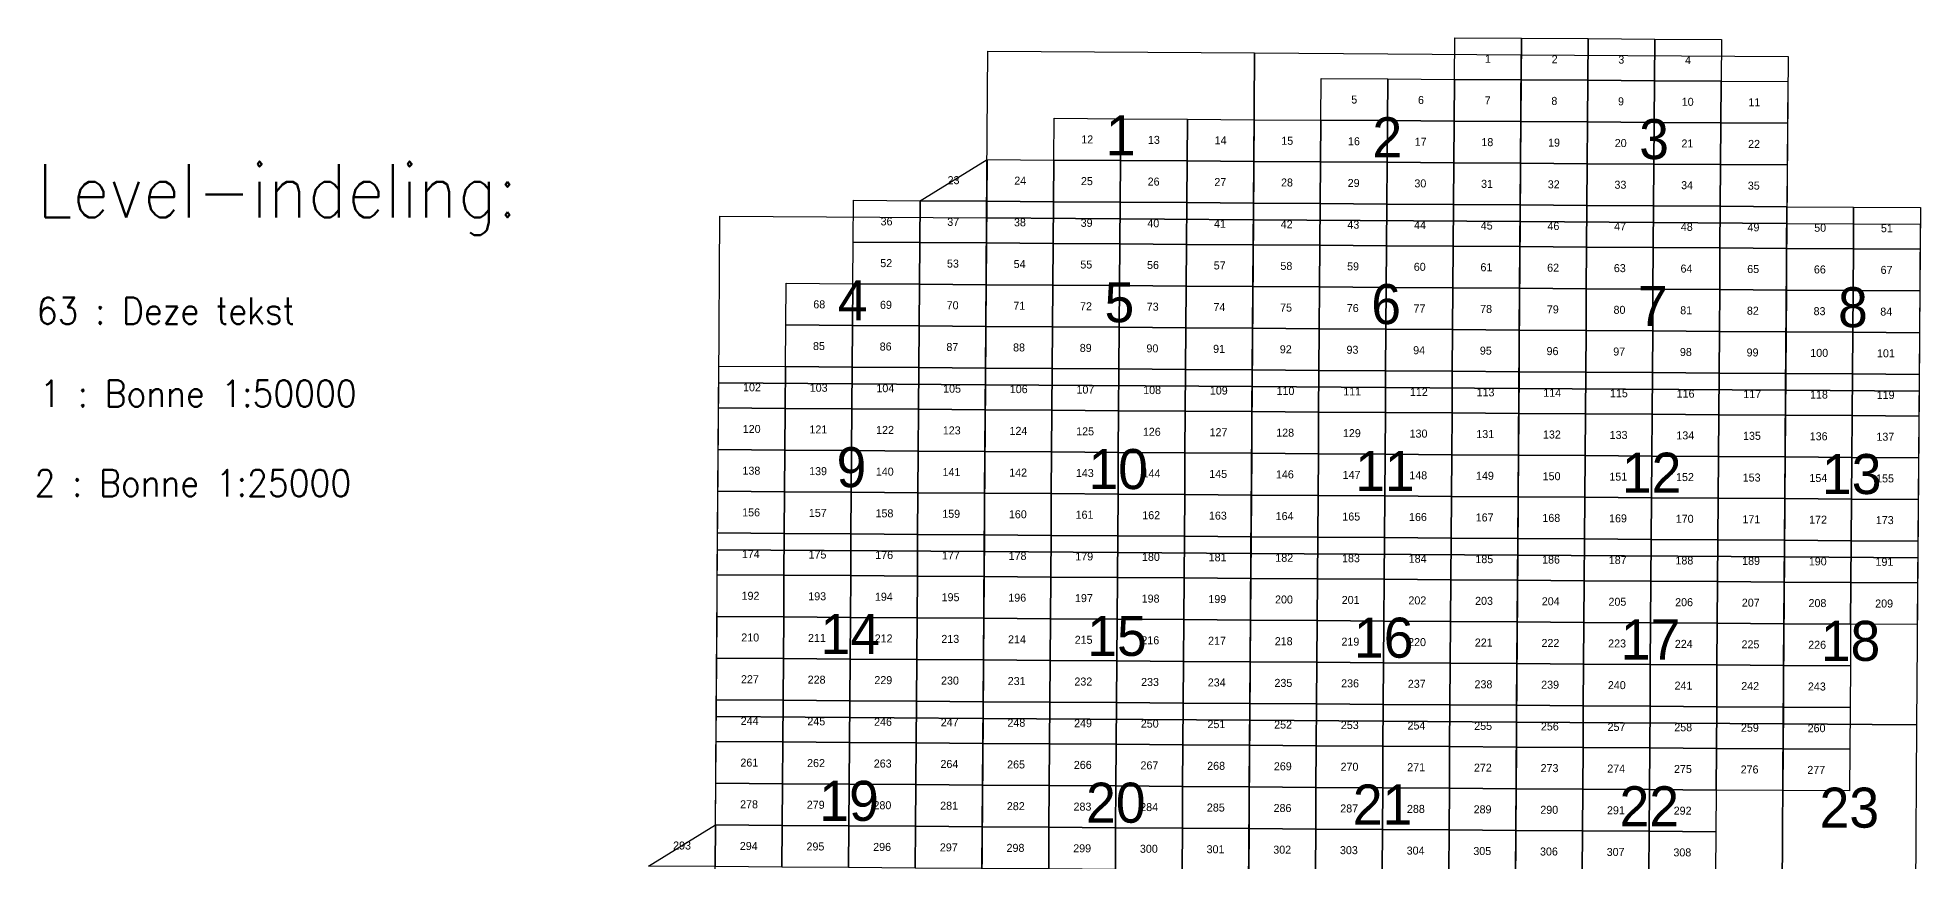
# Model space of a CAD drawing. Extents: x -802 to 281515, y 299484 to 627054.
# Drawn here: x -802 to 281515, y 503610 to 627054 of the extents above; entities that cross this region are included whole.
import ezdxf
from ezdxf.enums import TextEntityAlignment as Align

# ---------------------------------------------------------------- set-up
doc = ezdxf.new("R2010")
doc.units = 0
doc.header["$MEASUREMENT"] = 0
for name, color, linetype in [('LEVEL_1', 7, 'CONTINUOUS'), ('LEVEL_2', 7, 'CONTINUOUS'), ('LEVEL_63', 7, 'CONTINUOUS')]:
    doc.layers.add(name, color=color, linetype=linetype)
doc.styles.add('STYLE-ENGINEERING', font='ENGINEERING.shx')
doc.styles.add('STYLE-STANDARD', font='STANDARD.shx')

msp = doc.modelspace()

# ---------------------------------------------------------------- linework, layer by layer
at = {"layer": 'LEVEL_1', "color": 211, "linetype": 'CONTINUOUS', "flags": 128}
for points in [[(141678.7, 625035.1), (181679.4, 624757.4), (181497.16, 599758.11), (141497.64, 600035.28)], [(181679.4, 624757.4), (221679.9, 624486.6), (221496.46, 599487.25), (181497.16, 599758.11)], [(221679.9, 624486.6), (261680.5, 624222.5), (261496.1, 599222.26), (221496.46, 599487.25)], [(101497.34, 600319.15), (141497.64, 600035.28), (141318.28, 575035.86), (101318.91, 575318.48)], [(141497.64, 600035.28), (181497.16, 599758.11), (181316.89, 574759.22), (141318.28, 575035.86)], [(181497.16, 599758.11), (221496.46, 599487.25), (221315.31, 574488.14), (181316.89, 574759.22)], [(221496.46, 599487.25), (261496.1, 599222.26), (261314.11, 574222.19), (221315.31, 574488.14)], [(261496.1, 599222.26), (281496.2, 599091.8), (281313.8, 574091), (261314.11, 574222.19)], [(101318.91, 575318.48), (141318.28, 575035.86), (141140.42, 550036.8), (101141.77, 550318.25)], [(141318.28, 575035.86), (181316.89, 574759.22), (181138.36, 549760.59), (141140.42, 550036.8)], [(181316.89, 574759.22), (221315.31, 574488.14), (221136.13, 549489.19), (181138.36, 549760.59)], [(221315.31, 574488.14), (261314.11, 574222.19), (261134.31, 549222.19), (221136.13, 549489.19)], [(261314.11, 574222.19), (281313.8, 574091), (281133.7, 549090.2), (261134.31, 549222.19)], [(101141.77, 550318.25), (141140.42, 550036.8), (140963.89, 525037.98), (100965.72, 525318.36)], [(141140.42, 550036.8), (181138.36, 549760.59), (180961.37, 524762.09), (140963.89, 525037.98)], [(181138.36, 549760.59), (221136.13, 549489.19), (220958.73, 524490.28), (180961.37, 524762.09)], [(221136.13, 549489.19), (261134.31, 549222.19), (260956.52, 524222.13), (220958.73, 524490.28)], [(261134.31, 549222.19), (281133.7, 549090.2), (280955.8, 524089.3), (260956.52, 524222.13)], [(100965.72, 525318.36), (140963.89, 525037.98), (140788.5, 500039.28), (100790.58, 500318.7)], [(140963.89, 525037.98), (180961.37, 524762.09), (180785.75, 499763.62), (140788.5, 500039.28)], [(180961.37, 524762.09), (220958.73, 524490.28), (220782.92, 499491.3), (180785.75, 499763.62)], [(220958.73, 524490.28), (260956.52, 524222.13), (260780.55, 499221.9), (220782.92, 499491.3)], [(260956.52, 524222.13), (280955.8, 524089.3), (280779.7, 499088.2), (260780.55, 499221.9)]]:
    msp.add_lwpolyline(points, close=True, dxfattribs=at)
at = {"layer": 'LEVEL_2', "color": 132, "linetype": 'CONTINUOUS', "flags": 128}
for points in [[(211698, 627053.6), (221698.1, 626986.6), (221652.1, 620736.7), (211652.1, 620803.8)], [(221698.1, 626986.6), (231698.1, 626920), (231652.1, 620670), (221652.1, 620736.7)], [(231698.1, 626920), (241698.6, 626853.7), (241652.3, 620603.8), (231652.1, 620670)], [(241698.6, 626853.7), (251698.8, 626788.3), (251652.5, 620538.4), (241652.3, 620603.8)], [(191652, 620939.1), (201652, 620871.2), (201606.2, 614621.4), (191606.2, 614689.3)], [(201652, 620871.2), (211652.1, 620803.8), (211606.2, 614553.9), (201606.2, 614621.4)], [(211652.1, 620803.8), (221652.1, 620736.7), (221606.2, 614486.8), (211606.2, 614553.9)], [(221652.1, 620736.7), (231652.1, 620670), (231606.2, 614420.2), (221606.2, 614486.8)], [(231652.1, 620670), (241652.3, 620603.8), (241606.2, 614353.9), (231606.2, 614420.2)], [(241652.3, 620603.8), (251652.5, 620538.4), (251606.3, 614288.3), (241606.2, 614353.9)], [(251652.5, 620538.4), (261652.7, 620472.5), (261606.4, 614222.4), (251606.3, 614288.3)], [(151606.2, 614965.1), (161606.2, 614895.5), (161560.8, 608645.7), (151560.8, 608715.2)], [(161606.2, 614895.5), (171606.2, 614826.4), (171560.8, 608576.5), (161560.8, 608645.7)], [(171606.2, 614826.4), (181606.2, 614757.6), (181560.7, 608507.8), (171560.8, 608576.5)], [(181606.2, 614757.6), (191606.2, 614689.3), (191560.6, 608439.5), (181560.7, 608507.8)], [(191606.2, 614689.3), (201606.2, 614621.4), (201560.5, 608371.6), (191560.6, 608439.5)], [(201606.2, 614621.4), (211606.2, 614553.9), (211560.4, 608304.1), (201560.5, 608371.6)], [(211606.2, 614553.9), (221606.2, 614486.8), (221560.3, 608237), (211560.4, 608304.1)], [(221606.2, 614486.8), (231606.2, 614420.2), (231560.3, 608170.3), (221560.3, 608237)], [(231606.2, 614420.2), (241606.2, 614353.9), (241560.3, 608103.9), (231560.3, 608170.3)], [(241606.2, 614353.9), (251606.3, 614288.3), (251560.3, 608038.3), (241560.3, 608103.9)], [(251606.3, 614288.3), (261606.4, 614222.4), (261560.4, 607972.3), (251560.3, 608038.3)], [(141560.8, 608785.2), (141515.7, 602535.3), (131515.6, 602605.6)], [(141560.8, 608785.2), (151560.8, 608715.2), (151515.6, 602465.3), (141515.7, 602535.3)], [(151560.8, 608715.2), (161560.8, 608645.7), (161515.6, 602395.8), (151515.6, 602465.3)], [(161560.8, 608645.7), (171560.8, 608576.5), (171515.4, 602326.7), (161515.6, 602395.8)], [(171560.8, 608576.5), (181560.7, 608507.8), (181515.3, 602258), (171515.4, 602326.7)], [(181560.7, 608507.8), (191560.6, 608439.5), (191515.1, 602189.7), (181515.3, 602258)], [(191560.6, 608439.5), (201560.5, 608371.6), (201515, 602121.8), (191515.1, 602189.7)], [(201560.5, 608371.6), (211560.4, 608304.1), (211514.8, 602054.3), (201515, 602121.8)], [(211560.4, 608304.1), (221560.3, 608237), (221514.7, 601987.2), (211514.8, 602054.3)], [(221560.3, 608237), (231560.3, 608170.3), (231514.6, 601920.4), (221514.7, 601987.2)], [(231560.3, 608170.3), (241560.3, 608103.9), (241514.5, 601854), (231514.6, 601920.4)], [(241560.3, 608103.9), (251560.3, 608038.3), (251514.5, 601788), (241514.5, 601854)], [(251560.3, 608038.3), (261560.4, 607972.3), (261514.4, 601722.3), (251514.5, 601788)], [(121515.6, 602676.4), (131515.6, 602605.6), (131470.7, 596355.6), (121470.7, 596426.3)], [(131515.6, 602605.6), (141515.7, 602535.3), (141470.6, 596285.3), (131470.7, 596355.6)], [(141515.7, 602535.3), (151515.6, 602465.3), (151470.5, 596215.5), (141470.6, 596285.3)], [(151515.6, 602465.3), (161515.6, 602395.8), (161470.4, 596146), (151470.5, 596215.5)], [(161515.6, 602395.8), (171515.4, 602326.7), (171470.2, 596076.9), (161470.4, 596146)], [(171515.4, 602326.7), (181515.3, 602258), (181470, 596008.3), (171470.2, 596076.9)], [(181515.3, 602258), (191515.1, 602189.7), (191469.8, 595940), (181470, 596008.3)], [(191515.1, 602189.7), (201515, 602121.8), (201469.6, 595872.1), (191469.8, 595940)], [(201515, 602121.8), (211514.8, 602054.3), (211469.4, 595804.5), (201469.6, 595872.1)], [(211514.8, 602054.3), (221514.7, 601987.2), (221469.2, 595737.4), (211469.4, 595804.5)], [(221514.7, 601987.2), (231514.6, 601920.4), (231469, 595670.6), (221469.2, 595737.4)], [(231514.6, 601920.4), (241514.5, 601854), (241468.8, 595604.1), (231469, 595670.6)], [(241514.5, 601854), (251514.5, 601788), (251468.7, 595538), (241468.8, 595604.1)], [(251514.5, 601788), (261514.4, 601722.3), (261468.7, 595472.2), (251468.7, 595538)], [(261514.4, 601722.3), (271514.5, 601657), (271468.7, 595406.8), (261468.7, 595472.2)], [(271514.5, 601657), (281514.6, 601591.9), (281468.7, 595341.7), (271468.7, 595406.8)], [(121470.7, 596426.3), (131470.7, 596355.6), (131425.82, 590105.68), (121425.88, 590176.31)], [(131470.7, 596355.6), (141470.6, 596285.3), (141425.7, 590035.46), (131425.82, 590105.68)], [(141470.6, 596285.3), (151470.5, 596215.5), (151425.54, 589965.64), (141425.7, 590035.46)], [(151470.5, 596215.5), (161470.4, 596146), (161425.33, 589896.21), (151425.54, 589965.64)], [(161470.4, 596146), (171470.2, 596076.9), (171425.09, 589827.18), (161425.33, 589896.21)], [(171470.2, 596076.9), (181470, 596008.3), (181424.83, 589758.52), (171425.09, 589827.18)], [(181470, 596008.3), (191469.8, 595940), (191424.56, 589690.24), (181424.83, 589758.52)], [(191469.8, 595940), (201469.6, 595872.1), (201424.28, 589622.33), (191424.56, 589690.24)], [(201469.6, 595872.1), (211469.4, 595804.5), (211424.02, 589554.77), (201424.28, 589622.33)], [(211469.4, 595804.5), (221469.2, 595737.4), (221423.75, 589487.58), (211424.02, 589554.77)], [(221469.2, 595737.4), (231469, 595670.6), (231423.52, 589420.73), (221423.75, 589487.58)], [(231469, 595670.6), (241468.8, 595604.1), (241423.32, 589354.23), (231423.52, 589420.73)], [(241468.8, 595604.1), (251468.7, 595538), (251423.15, 589288.06), (241423.32, 589354.23)], [(251468.7, 595538), (261468.7, 595472.2), (261423.04, 589222.22), (251423.15, 589288.06)], [(261468.7, 595472.2), (271468.7, 595406.8), (271423, 589156.7), (261423.04, 589222.22)], [(271468.7, 595406.8), (281468.7, 595341.7), (281423, 589091.5), (271423, 589156.7)], [(111425.88, 590247.36), (121425.88, 590176.31), (121381.2, 583926.3), (111381.2, 583997.3)], [(121425.88, 590176.31), (131425.82, 590105.68), (131381.1, 583855.8), (121381.2, 583926.3)], [(131425.82, 590105.68), (141425.7, 590035.46), (141380.9, 583785.6), (131381.1, 583855.8)], [(141425.7, 590035.46), (151425.54, 589965.64), (151380.7, 583715.8), (141380.9, 583785.6)], [(151425.54, 589965.64), (161425.33, 589896.21), (161380.4, 583646.5), (151380.7, 583715.8)], [(161425.33, 589896.21), (171425.09, 589827.18), (171380.1, 583577.4), (161380.4, 583646.5)], [(171425.09, 589827.18), (181424.83, 589758.52), (181379.8, 583508.8), (171380.1, 583577.4)], [(181424.83, 589758.52), (191424.56, 589690.24), (191379.5, 583440.5), (181379.8, 583508.8)], [(191424.56, 589690.24), (201424.28, 589622.33), (201379.1, 583372.6), (191379.5, 583440.5)], [(201424.28, 589622.33), (211424.02, 589554.77), (211378.8, 583305), (201379.1, 583372.6)], [(211424.02, 589554.77), (221423.75, 589487.58), (221378.5, 583237.8), (211378.8, 583305)], [(221423.75, 589487.58), (231423.52, 589420.73), (231378.2, 583170.9), (221378.5, 583237.8)], [(231423.52, 589420.73), (241423.32, 589354.23), (241377.9, 583104.4), (231378.2, 583170.9)], [(241423.32, 589354.23), (251423.15, 589288.06), (251377.7, 583038.1), (241377.9, 583104.4)], [(251423.15, 589288.06), (261423.04, 589222.22), (261377.6, 582972.2), (251377.7, 583038.1)], [(261423.04, 589222.22), (271423, 589156.7), (271377.4, 582906.6), (261377.6, 582972.2)], [(271423, 589156.7), (281423, 589091.5), (281377.4, 582841.3), (271377.4, 582906.6)], [(111381.2, 583997.3), (121381.2, 583926.3), (121336.6, 577676.4), (111336.7, 577747.3)], [(121381.2, 583926.3), (131381.1, 583855.8), (131336.4, 577605.9), (121336.6, 577676.4)], [(131381.1, 583855.8), (141380.9, 583785.6), (141336.1, 577535.8), (131336.4, 577605.9)], [(141380.9, 583785.6), (151380.7, 583715.8), (151335.9, 577466.1), (141336.1, 577535.8)], [(151380.7, 583715.8), (161380.4, 583646.5), (161335.6, 577396.7), (151335.9, 577466.1)], [(161380.4, 583646.5), (171380.1, 583577.4), (171335.2, 577327.7), (161335.6, 577396.7)], [(171380.1, 583577.4), (181379.8, 583508.8), (181334.8, 577259.1), (171335.2, 577327.7)], [(181379.8, 583508.8), (191379.5, 583440.5), (191334.5, 577190.8), (181334.8, 577259.1)], [(191379.5, 583440.5), (201379.1, 583372.6), (201334.1, 577122.9), (191334.5, 577190.8)], [(201379.1, 583372.6), (211378.8, 583305), (211333.7, 577055.3), (201334.1, 577122.9)], [(211378.8, 583305), (221378.5, 583237.8), (221333.3, 576988), (211333.7, 577055.3)], [(221378.5, 583237.8), (231378.2, 583170.9), (231333, 576921.1), (221333.3, 576988)], [(231378.2, 583170.9), (241377.9, 583104.4), (241332.7, 576854.5), (231333, 576921.1)], [(241377.9, 583104.4), (251377.7, 583038.1), (251332.4, 576788.2), (241332.7, 576854.5)], [(251377.7, 583038.1), (261377.6, 582972.2), (261332.2, 576722.2), (251332.4, 576788.2)], [(261377.6, 582972.2), (271377.4, 582906.6), (271332.1, 576656.5), (261332.2, 576722.2)], [(271377.4, 582906.6), (281377.4, 582841.3), (281332, 576591.1), (271332.1, 576656.5)], [(101336.7, 577818.5), (111336.7, 577747.3), (111292.2, 571497.2), (101292.3, 571568.4)], [(111336.7, 577747.3), (121336.6, 577676.4), (121292, 571426.4), (111292.2, 571497.2)], [(121336.6, 577676.4), (131336.4, 577605.9), (131291.8, 571356), (121292, 571426.4)], [(131336.4, 577605.9), (141336.1, 577535.8), (141291.5, 571286), (131291.8, 571356)], [(141336.1, 577535.8), (151335.9, 577466.1), (151291.2, 571216.3), (141291.5, 571286)], [(151335.9, 577466.1), (161335.6, 577396.7), (161290.8, 571147), (151291.2, 571216.3)], [(161335.6, 577396.7), (171335.2, 577327.7), (171290.4, 571078), (161290.8, 571147)], [(171335.2, 577327.7), (181334.8, 577259.1), (181290, 571009.4), (171290.4, 571078)], [(181334.8, 577259.1), (191334.5, 577190.8), (191289.6, 570941.1), (181290, 571009.4)], [(191334.5, 577190.8), (201334.1, 577122.9), (201289.2, 570873.2), (191289.6, 570941.1)], [(201334.1, 577122.9), (211333.7, 577055.3), (211288.7, 570805.6), (201289.2, 570873.2)], [(211333.7, 577055.3), (221333.3, 576988), (221288.3, 570738.3), (211288.7, 570805.6)], [(221333.3, 576988), (231333, 576921.1), (231287.9, 570671.3), (221288.3, 570738.3)], [(231333, 576921.1), (241332.7, 576854.5), (241287.6, 570604.6), (231287.9, 570671.3)], [(241332.7, 576854.5), (251332.4, 576788.2), (251287.3, 570538.3), (241287.6, 570604.6)], [(251332.4, 576788.2), (261332.2, 576722.2), (261287, 570472.2), (251287.3, 570538.3)], [(261332.2, 576722.2), (271332.1, 576656.5), (271286.8, 570406.4), (261287, 570472.2)], [(271332.1, 576656.5), (281332, 576591.1), (281286.7, 570340.9), (271286.8, 570406.4)], [(101292.3, 571568.4), (111292.2, 571497.2), (111247.77, 565247.25), (101247.91, 565318.34)], [(111292.2, 571497.2), (121292, 571426.4), (121247.57, 565176.54), (111247.77, 565247.25)], [(121292, 571426.4), (131291.8, 571356), (131247.29, 565106.19), (121247.57, 565176.54)], [(131291.8, 571356), (141291.5, 571286), (141246.97, 565036.2), (131247.29, 565106.19)], [(141291.5, 571286), (151291.2, 571216.3), (151246.59, 564966.57), (141246.97, 565036.2)], [(151291.2, 571216.3), (161290.8, 571147), (161246.18, 564897.29), (151246.59, 564966.57)], [(161290.8, 571147), (171290.4, 571078), (171245.74, 564828.35), (161246.18, 564897.29)], [(171290.4, 571078), (181290, 571009.4), (181245.28, 564759.74), (171245.74, 564828.35)], [(181290, 571009.4), (191289.6, 570941.1), (191244.81, 564691.47), (181245.28, 564759.74)], [(191289.6, 570941.1), (201289.2, 570873.2), (201244.33, 564623.51), (191244.81, 564691.47)], [(201289.2, 570873.2), (211288.7, 570805.6), (211243.87, 564555.88), (201244.33, 564623.51)], [(211288.7, 570805.6), (221288.3, 570738.3), (221243.42, 564488.55), (211243.87, 564555.88)], [(221288.3, 570738.3), (231287.9, 570671.3), (231242.99, 564421.52), (221243.42, 564488.55)], [(231287.9, 570671.3), (241287.6, 570604.6), (241242.6, 564354.79), (231242.99, 564421.52)], [(241287.6, 570604.6), (251287.3, 570538.3), (251242.24, 564288.35), (241242.6, 564354.79)], [(251287.3, 570538.3), (261287, 570472.2), (261241.94, 564222.19), (251242.24, 564288.35)], [(261287, 570472.2), (271286.8, 570406.4), (271241.7, 564156.3), (261241.94, 564222.19)], [(271286.8, 570406.4), (281286.7, 570340.9), (281241.5, 564090.7), (271241.7, 564156.3)], [(101247.91, 565318.34), (111247.77, 565247.25), (111203.4, 558997.3), (101203.5, 559068.3)], [(111247.77, 565247.25), (121247.57, 565176.54), (121203.2, 558926.7), (111203.4, 558997.3)], [(121247.57, 565176.54), (131247.29, 565106.19), (131202.9, 558856.4), (121203.2, 558926.7)], [(131247.29, 565106.19), (141246.97, 565036.2), (141202.5, 558786.4), (131202.9, 558856.4)], [(141246.97, 565036.2), (151246.59, 564966.57), (151202.1, 558716.9), (141202.5, 558786.4)], [(151246.59, 564966.57), (161246.18, 564897.29), (161201.6, 558647.6), (151202.1, 558716.9)], [(161246.18, 564897.29), (171245.74, 564828.35), (171201.2, 558578.7), (161201.6, 558647.6)], [(171245.74, 564828.35), (181245.28, 564759.74), (181200.7, 558509.9), (171201.2, 558578.7)], [(181245.28, 564759.74), (191244.81, 564691.47), (191200.2, 558441.8), (181200.7, 558509.9)], [(191244.81, 564691.47), (201244.33, 564623.51), (201199.6, 558373.8), (191200.2, 558441.8)], [(201244.33, 564623.51), (211243.87, 564555.88), (211199.1, 558306.2), (201199.6, 558373.8)], [(211243.87, 564555.88), (221243.42, 564488.55), (221198.6, 558238.8), (211199.1, 558306.2)], [(221243.42, 564488.55), (231242.99, 564421.52), (231198.2, 558171.7), (221198.6, 558238.8)], [(231242.99, 564421.52), (241242.6, 564354.79), (241197.7, 558104.9), (231198.2, 558171.7)], [(241242.6, 564354.79), (251242.24, 564288.35), (251197.4, 558038.4), (241197.7, 558104.9)], [(251242.24, 564288.35), (261241.94, 564222.19), (261197, 557972.2), (251197.4, 558038.4)], [(261241.94, 564222.19), (271241.7, 564156.3), (271196.7, 557906.2), (261197, 557972.2)], [(271241.7, 564156.3), (281241.5, 564090.7), (281196.5, 557840.5), (271196.7, 557906.2)], [(101203.5, 559068.3), (111203.4, 558997.3), (111159.2, 552747.4), (101159.4, 552818.3)], [(111203.4, 558997.3), (121203.2, 558926.7), (121158.9, 552676.8), (111159.2, 552747.4)], [(121203.2, 558926.7), (131202.9, 558856.4), (131158.6, 552606.6), (121158.9, 552676.8)], [(131202.9, 558856.4), (141202.5, 558786.4), (141158.1, 552536.7), (131158.6, 552606.6)], [(141202.5, 558786.4), (151202.1, 558716.9), (151157.7, 552467.2), (141158.1, 552536.7)], [(151202.1, 558716.9), (161201.6, 558647.6), (161157.2, 552397.9), (151157.7, 552467.2)], [(161201.6, 558647.6), (171201.2, 558578.7), (171156.7, 552329), (161157.2, 552397.9)], [(171201.2, 558578.7), (181200.7, 558509.9), (181156.1, 552260.4), (171156.7, 552329)], [(181200.7, 558509.9), (191200.2, 558441.8), (191155.6, 552192.2), (181156.1, 552260.4)], [(191200.2, 558441.8), (201199.6, 558373.8), (201155, 552124.2), (191155.6, 552192.2)], [(201199.6, 558373.8), (211199.1, 558306.2), (211154.5, 552056.5), (201155, 552124.2)], [(211199.1, 558306.2), (221198.6, 558238.8), (221154, 551989.1), (211154.5, 552056.5)], [(221198.6, 558238.8), (231198.2, 558171.7), (231153.5, 551922), (221154, 551989.1)], [(231198.2, 558171.7), (241197.7, 558104.9), (241153, 551855.1), (231153.5, 551922)], [(241197.7, 558104.9), (251197.4, 558038.4), (251152.6, 551788.5), (241153, 551855.1)], [(251197.4, 558038.4), (261197, 557972.2), (261152.2, 551722.2), (251152.6, 551788.5)], [(261197, 557972.2), (271196.7, 557906.2), (271151.9, 551656.1), (261152.2, 551722.2)], [(271196.7, 557906.2), (281196.5, 557840.5), (281151.7, 551590.3), (271151.9, 551656.1)], [(101159.4, 552818.3), (111159.2, 552747.4), (111115, 546497.4), (101115.3, 546568.3)], [(111159.2, 552747.4), (121158.9, 552676.8), (121114.7, 546426.9), (111115, 546497.4)], [(121158.9, 552676.8), (131158.6, 552606.6), (131114.3, 546356.8), (121114.7, 546426.9)], [(131158.6, 552606.6), (141158.1, 552536.7), (141113.9, 546287), (131114.3, 546356.8)], [(141158.1, 552536.7), (151157.7, 552467.2), (151113.4, 546217.5), (141113.9, 546287)], [(151157.7, 552467.2), (161157.2, 552397.9), (161112.8, 546148.3), (151113.4, 546217.5)], [(161157.2, 552397.9), (171156.7, 552329), (171112.3, 546079.4), (161112.8, 546148.3)], [(171156.7, 552329), (181156.1, 552260.4), (181111.7, 546010.8), (171112.3, 546079.4)], [(181156.1, 552260.4), (191155.6, 552192.2), (191111.1, 545942.5), (181111.7, 546010.8)], [(191155.6, 552192.2), (201155, 552124.2), (201110.6, 545874.5), (191111.1, 545942.5)], [(201155, 552124.2), (211154.5, 552056.5), (211110, 545806.8), (201110.6, 545874.5)], [(211154.5, 552056.5), (221154, 551989.1), (221109.4, 545739.4), (211110, 545806.8)], [(221154, 551989.1), (231153.5, 551922), (231108.9, 545672.2), (221109.4, 545739.4)], [(231153.5, 551922), (241153, 551855.1), (241108.4, 545605.3), (231108.9, 545672.2)], [(241153, 551855.1), (251152.6, 551788.5), (251107.9, 545538.6), (241108.4, 545605.3)], [(251152.6, 551788.5), (261152.2, 551722.2), (261107.5, 545472.2), (251107.9, 545538.6)], [(261152.2, 551722.2), (271151.9, 551656.1), (271107.2, 545406), (261107.5, 545472.2)], [(271151.9, 551656.1), (281151.7, 551590.3), (281106.9, 545340.1), (271107.2, 545406)], [(101115.3, 546568.3), (111115, 546497.4), (111070.93, 540247.52), (101071.23, 540318.26)], [(111115, 546497.4), (121114.7, 546426.9), (121070.57, 540177.11), (111070.93, 540247.52)], [(121114.7, 546426.9), (131114.3, 546356.8), (131070.14, 540107.02), (121070.57, 540177.11)], [(131114.3, 546356.8), (141113.9, 546287), (141069.66, 540037.25), (131070.14, 540107.02)], [(141113.9, 546287), (151113.4, 546217.5), (151069.14, 539967.78), (141069.66, 540037.25)], [(151113.4, 546217.5), (161112.8, 546148.3), (161068.58, 539898.62), (151069.14, 539967.78)], [(161112.8, 546148.3), (171112.3, 546079.4), (171067.99, 539829.75), (161068.58, 539898.62)], [(171112.3, 546079.4), (181111.7, 546010.8), (181067.39, 539761.18), (171067.99, 539829.75)], [(181111.7, 546010.8), (191111.1, 545942.5), (191066.77, 539692.88), (181067.39, 539761.18)], [(191111.1, 545942.5), (201110.6, 545874.5), (201066.16, 539624.86), (191066.77, 539692.88)], [(201110.6, 545874.5), (211110, 545806.8), (211065.56, 539557.11), (201066.16, 539624.86)], [(211110, 545806.8), (221109.4, 545739.4), (221064.97, 539489.62), (211065.56, 539557.11)], [(221109.4, 545739.4), (231108.9, 545672.2), (231064.41, 539422.39), (221064.97, 539489.62)], [(231108.9, 545672.2), (241108.4, 545605.3), (241063.88, 539355.41), (231064.41, 539422.39)], [(241108.4, 545605.3), (251107.9, 545538.6), (251063.4, 539288.68), (241063.88, 539355.41)], [(251107.9, 545538.6), (261107.5, 545472.2), (261062.96, 539222.18), (251063.4, 539288.68)], [(261107.5, 545472.2), (271107.2, 545406), (271062.6, 539155.9), (261062.96, 539222.18)], [(271107.2, 545406), (281106.9, 545340.1), (281062.3, 539089.9), (271062.6, 539155.9)], [(101071.23, 540318.26), (111070.93, 540247.52), (111026.9, 533997.6), (101027.2, 534068.3)], [(111070.93, 540247.52), (121070.57, 540177.11), (121026.5, 533927.3), (111026.9, 533997.6)], [(121070.57, 540177.11), (131070.14, 540107.02), (131026.1, 533857.3), (121026.5, 533927.3)], [(131070.14, 540107.02), (141069.66, 540037.25), (141025.5, 533787.6), (131026.1, 533857.3)], [(141069.66, 540037.25), (151069.14, 539967.78), (151025, 533718.1), (141025.5, 533787.6)], [(151069.14, 539967.78), (161068.58, 539898.62), (161024.4, 533649), (151025, 533718.1)], [(161068.58, 539898.62), (171067.99, 539829.75), (171023.8, 533580.1), (161024.4, 533649)], [(171067.99, 539829.75), (181067.39, 539761.18), (181023.2, 533511.6), (171023.8, 533580.1)], [(181067.39, 539761.18), (191066.77, 539692.88), (191022.5, 533443.3), (181023.2, 533511.6)], [(191066.77, 539692.88), (201066.16, 539624.86), (201021.9, 533375.2), (191022.5, 533443.3)], [(201066.16, 539624.86), (211065.56, 539557.11), (211021.3, 533307.4), (201021.9, 533375.2)], [(211065.56, 539557.11), (221064.97, 539489.62), (221020.6, 533239.9), (211021.3, 533307.4)], [(221064.97, 539489.62), (231064.41, 539422.39), (231020.1, 533172.6), (221020.6, 533239.9)], [(231064.41, 539422.39), (241063.88, 539355.41), (241019.5, 533105.6), (231020.1, 533172.6)], [(241063.88, 539355.41), (251063.4, 539288.68), (251019, 533038.8), (241019.5, 533105.6)], [(251063.4, 539288.68), (261062.96, 539222.18), (261018.5, 532972.2), (251019, 533038.8)], [(261062.96, 539222.18), (271062.6, 539155.9), (271018.2, 532905.8), (261018.5, 532972.2)], [(101027.2, 534068.3), (111026.9, 533997.6), (110982.9, 527747.8), (100983.3, 527818.3)], [(111026.9, 533997.6), (121026.5, 533927.3), (120982.5, 527677.5), (110982.9, 527747.8)], [(121026.5, 533927.3), (131026.1, 533857.3), (130982, 527607.5), (120982.5, 527677.5)], [(131026.1, 533857.3), (141025.5, 533787.6), (140981.5, 527537.9), (130982, 527607.5)], [(141025.5, 533787.6), (151025, 533718.1), (150980.9, 527468.5), (140981.5, 527537.9)], [(151025, 533718.1), (161024.4, 533649), (160980.3, 527399.4), (150980.9, 527468.5)], [(161024.4, 533649), (171023.8, 533580.1), (170979.7, 527330.5), (160980.3, 527399.4)], [(171023.8, 533580.1), (181023.2, 533511.6), (180979, 527261.9), (170979.7, 527330.5)], [(181023.2, 533511.6), (191022.5, 533443.3), (190978.4, 527193.6), (180979, 527261.9)], [(191022.5, 533443.3), (201021.9, 533375.2), (200977.7, 527125.6), (190978.4, 527193.6)], [(201021.9, 533375.2), (211021.3, 533307.4), (210977, 527057.7), (200977.7, 527125.6)], [(211021.3, 533307.4), (221020.6, 533239.9), (220976.4, 526990.2), (210977, 527057.7)], [(221020.6, 533239.9), (231020.1, 533172.6), (230975.8, 526922.8), (220976.4, 526990.2)], [(231020.1, 533172.6), (241019.5, 533105.6), (240975.2, 526855.7), (230975.8, 526922.8)], [(241019.5, 533105.6), (251019, 533038.8), (250974.7, 526788.8), (240975.2, 526855.7)], [(251019, 533038.8), (261018.5, 532972.2), (260974.2, 526722.1), (250974.7, 526788.8)], [(261018.5, 532972.2), (271018.2, 532905.8), (270973.8, 526655.7), (260974.2, 526722.1)], [(100983.3, 527818.3), (110982.9, 527747.8), (110939, 521497.9), (100939.4, 521568.4)], [(110982.9, 527747.8), (120982.5, 527677.5), (120938.6, 521427.7), (110939, 521497.9)], [(120982.5, 527677.5), (130982, 527607.5), (130938.1, 521357.8), (120938.6, 521427.7)], [(130982, 527607.5), (140981.5, 527537.9), (140937.5, 521288.2), (130938.1, 521357.8)], [(140981.5, 527537.9), (150980.9, 527468.5), (150936.9, 521218.8), (140937.5, 521288.2)], [(150980.9, 527468.5), (160980.3, 527399.4), (160936.3, 521149.7), (150936.9, 521218.8)], [(160980.3, 527399.4), (170979.7, 527330.5), (170935.6, 521080.9), (160936.3, 521149.7)], [(170979.7, 527330.5), (180979, 527261.9), (180935, 521012.3), (170935.6, 521080.9)], [(180979, 527261.9), (190978.4, 527193.6), (190934.3, 520944), (180935, 521012.3)], [(190978.4, 527193.6), (200977.7, 527125.6), (200933.6, 520875.9), (190934.3, 520944)], [(200977.7, 527125.6), (210977, 527057.7), (210932.9, 520808.1), (200933.6, 520875.9)], [(210977, 527057.7), (220976.4, 526990.2), (220932.3, 520740.4), (210932.9, 520808.1)], [(220976.4, 526990.2), (230975.8, 526922.8), (230931.6, 520673), (220932.3, 520740.4)], [(230975.8, 526922.8), (240975.2, 526855.7), (240931.1, 520605.9), (230931.6, 520673)], [(240975.2, 526855.7), (250974.7, 526788.8), (250930.5, 520538.9), (240931.1, 520605.9)], [(250974.7, 526788.8), (260974.2, 526722.1), (260930, 520472.1), (250930.5, 520538.9)], [(260974.2, 526722.1), (270973.8, 526655.7), (270929.6, 520405.5), (260930, 520472.1)], [(100939.4, 521568.4), (110939, 521497.9), (110895.17, 515248.06), (100895.57, 515318.48)], [(110939, 521497.9), (120938.6, 521427.7), (120894.71, 515177.93), (110895.17, 515248.06)], [(120938.6, 521427.7), (130938.1, 521357.8), (130894.18, 515108.08), (120894.71, 515177.93)], [(130938.1, 521357.8), (140937.5, 521288.2), (140893.61, 515038.49), (130894.18, 515108.08)], [(140937.5, 521288.2), (150936.9, 521218.8), (150892.99, 514969.17), (140893.61, 515038.49)], [(150936.9, 521218.8), (160936.3, 521149.7), (160892.34, 514900.1), (150892.99, 514969.17)], [(160936.3, 521149.7), (170935.6, 521080.9), (170891.66, 514831.28), (160892.34, 514900.1)], [(170935.6, 521080.9), (180935, 521012.3), (180890.97, 514762.7), (170891.66, 514831.28)], [(180935, 521012.3), (190934.3, 520944), (190890.27, 514694.37), (180890.97, 514762.7)], [(190934.3, 520944), (200933.6, 520875.9), (200889.58, 514626.26), (190890.27, 514694.37)], [(200933.6, 520875.9), (210932.9, 520808.1), (210888.89, 514558.37), (200889.58, 514626.26)], [(210932.9, 520808.1), (220932.3, 520740.4), (220888.22, 514490.7), (210888.89, 514558.37)], [(220932.3, 520740.4), (230931.6, 520673), (230887.59, 514423.24), (220888.22, 514490.7)], [(230931.6, 520673), (240931.1, 520605.9), (240886.99, 514355.99), (230887.59, 514423.24)], [(240931.1, 520605.9), (250930.5, 520538.9), (250886.43, 514288.93), (240886.99, 514355.99)], [(250930.5, 520538.9), (260930, 520472.1), (260885.93, 514222.06), (250886.43, 514288.93)], [(260930, 520472.1), (270929.6, 520405.5), (270885.5, 514155.4), (260885.93, 514222.06)], [(100895.57, 515318.48), (110895.17, 515248.06), (110851.4, 508998.2), (100851.8, 509068.7)], [(110895.17, 515248.06), (120894.71, 515177.93), (120850.9, 508928.2), (110851.4, 508998.2)], [(120894.71, 515177.93), (130894.18, 515108.08), (130850.4, 508858.4), (120850.9, 508928.2)], [(130894.18, 515108.08), (140893.61, 515038.49), (140849.8, 508788.8), (130850.4, 508858.4)], [(140893.61, 515038.49), (150892.99, 514969.17), (150849.1, 508719.5), (140849.8, 508788.8)], [(150892.99, 514969.17), (160892.34, 514900.1), (160848.5, 508650.5), (150849.1, 508719.5)], [(160892.34, 514900.1), (170891.66, 514831.28), (170847.8, 508581.7), (160848.5, 508650.5)], [(170891.66, 514831.28), (180890.97, 514762.7), (180847.1, 508513.2), (170847.8, 508581.7)], [(180890.97, 514762.7), (190890.27, 514694.37), (190846.4, 508444.7), (180847.1, 508513.2)], [(190890.27, 514694.37), (200889.58, 514626.26), (200845.7, 508376.6), (190846.4, 508444.7)], [(200889.58, 514626.26), (210888.89, 514558.37), (210845, 508308.7), (200845.7, 508376.6)], [(210888.89, 514558.37), (220888.22, 514490.7), (220844.3, 508241), (210845, 508308.7)], [(220888.22, 514490.7), (230887.59, 514423.24), (230843.6, 508173.4), (220844.3, 508241)], [(230887.59, 514423.24), (240886.99, 514355.99), (240843, 508106.1), (230843.6, 508173.4)], [(240886.99, 514355.99), (250886.43, 514288.93), (250842.5, 508039), (240843, 508106.1)], [(100851.8, 509068.7), (100808.1, 502818.7), (90808.6, 502889.2)], [(100851.8, 509068.7), (110851.4, 508998.2), (110807.6, 502748.4), (100808.1, 502818.7)], [(110851.4, 508998.2), (120850.9, 508928.2), (120807.1, 502678.4), (110807.6, 502748.4)], [(120850.9, 508928.2), (130850.4, 508858.4), (130806.6, 502608.7), (120807.1, 502678.4)], [(130850.4, 508858.4), (140849.8, 508788.8), (140806, 502539.2), (130806.6, 502608.7)], [(140849.8, 508788.8), (150849.1, 508719.5), (150805.3, 502469.9), (140806, 502539.2)], [(150849.1, 508719.5), (160848.5, 508650.5), (160804.7, 502400.9), (150805.3, 502469.9)], [(160848.5, 508650.5), (170847.8, 508581.7), (170804, 502332.2), (160804.7, 502400.9)], [(170847.8, 508581.7), (180847.1, 508513.2), (180803.3, 502263.6), (170804, 502332.2)], [(180847.1, 508513.2), (190846.4, 508444.7), (190802.5, 502195.1), (180803.3, 502263.6)], [(190846.4, 508444.7), (200845.7, 508376.6), (200801.8, 502126.9), (190802.5, 502195.1)], [(200845.7, 508376.6), (210845, 508308.7), (210801.1, 502059), (200801.8, 502126.9)], [(210845, 508308.7), (220844.3, 508241), (220800.4, 501991.2), (210801.1, 502059)], [(220844.3, 508241), (230843.6, 508173.4), (230799.8, 501923.6), (220800.4, 501991.2)], [(230843.6, 508173.4), (240843, 508106.1), (240799.2, 501856.2), (230799.8, 501923.6)], [(240843, 508106.1), (250842.5, 508039), (250798.6, 501789), (240799.2, 501856.2)]]:
    msp.add_lwpolyline(points, close=True, dxfattribs=at)

# ---------------------------------------------------------------- texts
at = {"layer": 'LEVEL_1', "color": 211, "linetype": 'CONTINUOUS', "style": 'STYLE-ENGINEERING'}
for s, p in [('1', (161588.52007, 612396.34)), ('2', (201588.53007, 612122.355)), ('3', (241588.48007, 611854.875)), ('4', (121408.27507, 587676.88)), ('5', (161407.7205, 587396.985)), ('6', (201406.67507, 587123.235)), ('7', (241405.70507, 586855.2)), ('8', (271405.15507, 586656.995)), ('9', (121230.02507, 562677.055)), ('10', (161228.655391, 562398.01)), ('11', (201226.83507, 562124.365)), ('12', (241225.12007, 561855.69)), ('13', (271224.05507, 561656.595)), ('14', (121053.07007, 537677.58)), ('15', (161051.1255, 537399.285)), ('16', (201048.75007, 537125.64)), ('17', (241046.52007, 536856.235)), ('18', (271045.11007, 536656.165)), ('19', (120877.23507, 512678.34)), ('20', (160874.935391, 512400.685)), ('21', (200872.24007, 512126.95)), ('22', (240869.72007, 511856.715)), ('23', (270868.17507, 511655.6))]:
    msp.add_text(s, height=6000, dxfattribs=at).set_placement(p, align=Align.MIDDLE_CENTER)
at = {"layer": 'LEVEL_2', "color": 132, "linetype": 'CONTINUOUS', "style": 'STYLE-ENGINEERING'}
for s, p in [('1', (216675.100414, 623895.2)), ('2', (226675.100414, 623828.35)), ('3', (236675.350414, 623761.85)), ('4', (246675.550414, 623696.05)), ('5', (196629.1005, 617780.25)), ('6', (206629.150414, 617712.6)), ('7', (216629.150414, 617645.3)), ('8', (226629.150414, 617578.4)), ('9', (236629.250414, 617512)), ('10', (246629.350078, 617446.15)), ('11', (256629.500414, 617380.4)), ('12', (156583.500414, 611805.35)), ('13', (166583.500414, 611736.05)), ('14', (176583.500414, 611667.05)), ('15', (186583.4505, 611598.55)), ('16', (196583.400414, 611530.45)), ('17', (206583.350414, 611462.75)), ('18', (216583.300414, 611395.45)), ('19', (226583.250414, 611328.6)), ('20', (236583.250078, 611262.1)), ('21', (246583.300414, 611196.1)), ('22', (256583.350414, 611130.35)), ('23', (136538.200414, 605695.4)), ('24', (146538.250414, 605625.25)), ('25', (156538.2005, 605555.5)), ('26', (166538.200414, 605486.15)), ('27', (176538.050414, 605417.25)), ('28', (186537.950414, 605348.75)), ('29', (196537.800414, 605280.65)), ('30', (206537.700078, 605212.95)), ('31', (216537.550414, 605145.65)), ('32', (226537.500414, 605078.75)), ('33', (236537.450414, 605012.15)), ('34', (246537.400414, 604946.15)), ('35', (256537.4505, 604880.15)), ('36', (126493.150414, 599515.95)), ('37', (136493.200414, 599445.45)), ('38', (146493.100414, 599375.3)), ('39', (156493.050414, 599305.65)), ('40', (166492.900078, 599236.35)), ('41', (176492.750414, 599167.45)), ('42', (186492.550414, 599099)), ('43', (196492.400414, 599030.9)), ('44', (206492.200414, 598963.2)), ('45', (216492.0505, 598895.85)), ('46', (226491.900414, 598828.9)), ('47', (236491.750414, 598762.3)), ('48', (246491.650414, 598696.05)), ('49', (256491.550414, 598630.15)), ('50', (266491.600078, 598564.6)), ('51', (276491.650414, 598499.35)), ('52', (126448.290414, 593265.955)), ('53', (136448.210414, 593195.49)), ('54', (146448.100414, 593125.48)), ('55', (156447.9705, 593055.82)), ('56', (166447.765414, 592986.555)), ('57', (176447.545414, 592917.74)), ('58', (186447.315414, 592849.26)), ('59', (196447.080414, 592781.17)), ('60', (206446.840078, 592713.415)), ('61', (216446.610414, 592646.085)), ('62', (226446.375414, 592579.09)), ('63', (236446.160414, 592512.415)), ('64', (246446.010414, 592446.115)), ('65', (256445.9255, 592380.13)), ('66', (266445.870414, 592314.51)), ('67', (276445.850414, 592249.2)), ('68', (116403.540414, 587086.805)), ('69', (126403.510414, 587015.99)), ('70', (136403.400078, 586945.63)), ('71', (146403.220414, 586875.62)), ('72', (156403.015414, 586806.005)), ('73', (166402.745414, 586736.84)), ('74', (176402.465414, 586667.96)), ('75', (186402.1805, 586599.52)), ('76', (196401.890414, 586531.415)), ('77', (206401.560414, 586463.685)), ('78', (216401.275414, 586396.29)), ('79', (226401.010414, 586329.265)), ('80', (236400.760078, 586262.565)), ('81', (246400.525414, 586196.23)), ('82', (256400.370414, 586130.16)), ('83', (266400.300414, 586064.45)), ('84', (276400.200414, 585999.05)), ('85', (116358.9505, 580836.8)), ('86', (126358.850414, 580766.1)), ('87', (136358.650414, 580695.75)), ('88', (146358.400414, 580625.8)), ('89', (156358.150414, 580556.3)), ('90', (166357.850078, 580487.05)), ('91', (176357.500414, 580418.25)), ('92', (186357.150414, 580349.8)), ('93', (196356.800414, 580281.7)), ('94', (206356.450414, 580213.95)), ('95', (216356.1005, 580146.55)), ('96', (226355.750414, 580079.45)), ('97', (236355.450414, 580012.75)), ('98', (246355.200414, 579946.3)), ('99', (256355.000414, 579880.2)), ('100', (266354.800078, 579814.4)), ('101', (276354.750414, 579748.9)), ('102', (106314.500414, 574657.85)), ('103', (116314.400414, 574586.8)), ('104', (126314.200414, 574516.15)), ('105', (136313.9505, 574445.9)), ('106', (146313.700414, 574376.05)), ('107', (156313.400414, 574306.5)), ('108', (166313.000414, 574237.35)), ('109', (176312.600414, 574168.55)), ('110', (186312.250078, 574100.1)), ('111', (196311.850414, 574032)), ('112', (206311.450414, 573964.25)), ('113', (216311.000414, 573896.8)), ('114', (226310.650414, 573829.7)), ('115', (236310.3005, 573762.9)), ('116', (246310.000414, 573696.4)), ('117', (256309.750414, 573630.25)), ('118', (266309.550414, 573564.35)), ('119', (276309.400414, 573498.75)), ('120', (106270.055078, 568407.77)), ('121', (116269.885414, 568336.825)), ('122', (126269.685414, 568266.27)), ('123', (136269.395414, 568196.095)), ('124', (146269.085414, 568126.25)), ('125', (156268.6955, 568056.785)), ('126', (166268.290414, 567987.645)), ('127', (176267.870414, 567918.875)), ('128', (186267.440414, 567850.42)), ('129', (196267.005414, 567782.335)), ('130', (206266.515078, 567714.555)), ('131', (216266.085414, 567647.09)), ('132', (226265.660414, 567579.925)), ('133', (236265.295414, 567513.06)), ('134', (246264.950414, 567446.545)), ('135', (256264.6205, 567380.275)), ('136', (266264.370414, 567314.295)), ('137', (276264.200414, 567248.6)), ('138', (106225.635414, 562157.775)), ('139', (116225.485414, 562086.92)), ('140', (126225.245078, 562016.445)), ('141', (136224.935414, 561946.3)), ('142', (146224.545414, 561876.485)), ('143', (156224.140414, 561807.095)), ('144', (166223.670414, 561737.975)), ('145', (176223.2405, 561669.22)), ('146', (186222.755414, 561600.685)), ('147', (196222.265414, 561532.655)), ('148', (206221.735414, 561464.84)), ('149', (216221.260414, 561397.375)), ('150', (226220.795078, 561330.16)), ('151', (236220.400414, 561263.245)), ('152', (246219.970414, 561196.625)), ('153', (256219.670414, 561130.295)), ('154', (266219.350414, 561064.25)), ('155', (276219.1005, 560998.45)), ('156', (106181.400414, 555907.8)), ('157', (116181.200414, 555837.05)), ('158', (126180.900414, 555766.6)), ('159', (136180.550414, 555696.5)), ('160', (146180.100078, 555626.8)), ('161', (156179.650414, 555557.4)), ('162', (166179.200414, 555488.3)), ('163', (176178.700414, 555419.45)), ('164', (186178.150414, 555351.1)), ('165', (196177.6005, 555283)), ('166', (206177.050414, 555215.2)), ('167', (216176.550414, 555147.65)), ('168', (226176.100414, 555080.4)), ('169', (236175.600414, 555013.45)), ('170', (246175.200078, 554946.75)), ('171', (256174.800414, 554880.35)), ('172', (266174.450414, 554814.2)), ('173', (276174.200414, 554748.3)), ('174', (106137.250414, 549657.85)), ('175', (116136.9505, 549587.1)), ('176', (126136.650414, 549516.75)), ('177', (136136.200414, 549446.75)), ('178', (146135.800414, 549377.1)), ('179', (156135.300414, 549307.7)), ('180', (166134.750078, 549238.65)), ('181', (176134.200414, 549169.9)), ('182', (186133.650414, 549101.5)), ('183', (196133.050414, 549033.35)), ('184', (206132.550414, 548965.5)), ('185', (216132.0005, 548897.95)), ('186', (226131.450414, 548830.7)), ('187', (236130.950414, 548763.65)), ('188', (246130.500414, 548696.9)), ('189', (256130.050414, 548630.4)), ('190', (266129.700078, 548564.15)), ('191', (276129.450414, 548498.15)), ('192', (106093.115414, 543407.83)), ('193', (116092.815414, 543337.21)), ('194', (126092.435414, 543266.955)), ('195', (136092.0205, 543197.01)), ('196', (146091.530414, 543127.375)), ('197', (156090.970414, 543058.04)), ('198', (166090.440414, 542989.01)), ('199', (176089.845414, 542920.275)), ('200', (186089.245078, 542851.84)), ('201', (196088.685414, 542783.69)), ('202', (206088.080414, 542715.83)), ('203', (216087.480414, 542648.255)), ('204', (226086.935414, 542580.91)), ('205', (236086.4055, 542513.845)), ('206', (246085.890414, 542447.005)), ('207', (256085.450414, 542380.44)), ('208', (266085.080414, 542314.09)), ('209', (276084.750414, 542248)), ('210', (106049.065078, 537157.91)), ('211', (116048.735414, 537087.355)), ('212', (126048.320414, 537017.16)), ('213', (136047.880414, 536947.275)), ('214', (146047.320414, 536877.69)), ('215', (156046.7905, 536808.36)), ('216', (166046.195414, 536739.375)), ('217', (176045.595414, 536670.64)), ('218', (186044.985414, 536602.24)), ('219', (196044.330414, 536534.08)), ('220', (206043.730078, 536466.155)), ('221', (216043.135414, 536398.51)), ('222', (226042.505414, 536331.145)), ('223', (236041.990414, 536264.005)), ('224', (246041.450414, 536197.14)), ('225', (256040.9805, 536130.49)), ('226', (266040.550414, 536064.05)), ('227', (106005.100414, 530907.95)), ('228', (116004.700414, 530837.55)), ('229', (126004.300414, 530767.4)), ('230', (136003.750078, 530697.55)), ('231', (146003.250414, 530628)), ('232', (156002.650414, 530558.75)), ('233', (166002.050414, 530489.75)), ('234', (176001.450414, 530421.05)), ('235', (186000.7505, 530352.6)), ('236', (196000.150414, 530284.4)), ('237', (205999.500414, 530216.5)), ('238', (215998.800414, 530148.8)), ('239', (225998.250414, 530081.4)), ('240', (235997.650078, 530014.2)), ('241', (245997.100414, 529947.25)), ('242', (255996.600414, 529880.5)), ('243', (265996.200414, 529813.95)), ('244', (105961.150414, 524658.1)), ('245', (115960.7505, 524587.7)), ('246', (125960.300414, 524517.6)), ('247', (135959.800414, 524447.85)), ('248', (145959.200414, 524378.35)), ('249', (155958.600414, 524309.1)), ('250', (165958.000078, 524240.1)), ('251', (175957.300414, 524171.4)), ('252', (185956.700414, 524102.95)), ('253', (195956.000414, 524034.8)), ('254', (205955.300414, 523966.8)), ('255', (215954.6505, 523899.15)), ('256', (225954.050414, 523831.6)), ('257', (235953.400414, 523764.35)), ('258', (245952.900414, 523697.35)), ('259', (255952.350414, 523630.5)), ('260', (265951.900078, 523563.9)), ('261', (105917.285414, 518408.19)), ('262', (115916.885414, 518337.88)), ('263', (125916.405414, 518267.865)), ('264', (135915.840414, 518198.14)), ('265', (145915.2555, 518128.645)), ('266', (155914.645414, 518059.435)), ('267', (165913.970414, 517990.5)), ('268', (175913.330414, 517921.79)), ('269', (185912.635414, 517853.35)), ('270', (195911.935078, 517785.135)), ('271', (205911.240414, 517717.18)), ('272', (215910.595414, 517649.385)), ('273', (225909.910414, 517581.85)), ('274', (235909.345414, 517514.57)), ('275', (245908.7455, 517447.445)), ('276', (255908.215414, 517380.515)), ('277', (265907.765414, 517313.78)), ('278', (105873.485414, 512158.38)), ('279', (115873.055414, 512088.065)), ('280', (125872.540078, 512018.14)), ('281', (135872.005414, 511948.445)), ('282', (145871.395414, 511878.985)), ('283', (155870.720414, 511809.8)), ('284', (165870.080414, 511740.89)), ('285', (175869.3855, 511672.2)), ('286', (185868.685414, 511603.785)), ('287', (195867.990414, 511535.48)), ('288', (205867.295414, 511467.485)), ('289', (215866.610414, 511399.7)), ('290', (225865.945078, 511332.12)), ('291', (235865.295414, 511264.695)), ('292', (245864.715414, 511197.515)), ('293', (95830.200414, 505978.95)), ('294', (105829.750414, 505908.45)), ('295', (115829.2505, 505838.3)), ('296', (125828.750414, 505768.4)), ('297', (135828.200414, 505698.75)), ('298', (145827.550414, 505629.35)), ('299', (155826.900414, 505560.2)), ('300', (165826.250078, 505491.3)), ('301', (175825.550414, 505422.7)), ('302', (185824.850414, 505354.15)), ('303', (195824.100414, 505285.85)), ('304', (205823.400414, 505217.8)), ('305', (215822.7005, 505150)), ('306', (225822.000414, 505082.3)), ('307', (235821.400414, 505014.85)), ('308', (245820.850414, 504947.6))]:
    msp.add_text(s, height=1200, dxfattribs=at).set_placement(p, align=Align.MIDDLE_CENTER)
at = {"layer": 'LEVEL_63', "color": 2, "linetype": 'CONTINUOUS', "style": 'STYLE-STANDARD'}
msp.add_text('Level-indeling:', height=8000.000004, dxfattribs=at).set_placement((-939.392, 600115.139))
at = {"layer": 'LEVEL_63', "color": 7, "linetype": 'CONTINUOUS', "style": 'STYLE-STANDARD'}
msp.add_text('63 : Deze tekst', height=3999.999996, dxfattribs=at).set_placement((-939.392, 584115.139))
at = {"layer": 'LEVEL_63', "color": 211, "linetype": 'CONTINUOUS', "style": 'STYLE-STANDARD'}
msp.add_text('1 : Bonne 1:50000', height=3999.999996, dxfattribs=at).set_placement((-442.406, 571719.927))
at = {"layer": 'LEVEL_63', "color": 132, "linetype": 'CONTINUOUS', "style": 'STYLE-STANDARD'}
msp.add_text('2 : Bonne 1:25000', height=3999.999996, dxfattribs=at).set_placement((-1270.71, 558301.479))

doc.saveas('drawing.dxf')
